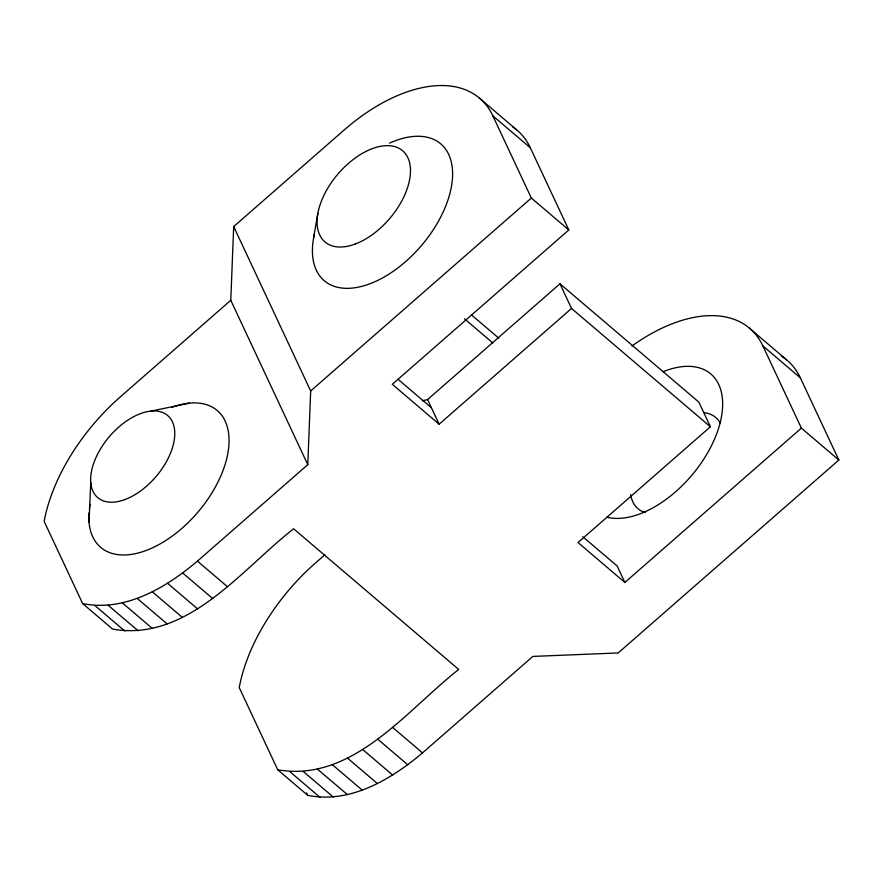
<?xml version="1.0" encoding="UTF-8"?>
<svg xmlns="http://www.w3.org/2000/svg" width="883" height="883" viewBox="0 0 883 883"><rect width="100%" height="100%" fill="white"/><g stroke="black" fill="none" stroke-linecap="round" stroke-linejoin="round"><path stroke-width="1.32" d="M230.772 300.286L120.452 396.754A149.768 85.342 -49.6 0 0 44.15 521.378L82.649 603.575C125.243 612.206 166.125 587.537 197.45 561.124L307.781 464.668L230.772 300.286L233.686 226.578L344.017 130.11A149.768 85.342 -49.6 0 1 492.846 115.839L530.319 147.77L568.818 229.966L392.295 384.304L439.138 424.215L571.533 308.454L559.977 283.796L427.582 399.558L422.372 400.761M307.781 464.668L310.684 390.959L233.686 226.578M89.028 522.085L90.761 482.471M313.631 237.77L317.858 213.322M310.684 390.959L531.345 198.035L492.846 115.839M82.649 603.575L112.627 629.115C187.682 642.206 242.141 568.84 293.62 528.796L458.73 669.469C407.251 709.513 352.781 782.879 277.737 769.788L239.238 687.592A149.768 85.342 -49.6 0 1 315.529 562.957L324.878 554.789M559.977 283.796L698.85 402.118L710.396 426.776L578.012 542.537L624.855 582.449L801.378 428.1L762.879 345.915A149.768 85.342 -49.6 0 0 631.985 345.959M277.737 769.788L307.714 795.329C350.308 803.971 391.18 779.292 422.516 752.89L532.835 656.422L618.188 652.956L838.85 460.032L800.351 377.847A149.768 85.342 -49.6 0 0 781.587 356.202M151.004 411.114L189.426 403.145M582.791 536.721L617.129 565.959L624.855 582.449M479.116 97.858L516.588 129.79M749.148 327.924L786.621 359.856M762.879 345.915L800.351 377.847M531.345 198.035L568.818 229.966M801.378 428.1L838.85 460.032M571.533 308.454L710.396 426.776M471.445 314.878L498.685 338.079M464.48 318.818L492.758 342.913M398.112 379.359L431.434 407.769M197.45 561.124L227.428 586.676M392.527 727.338L422.516 752.89M182.715 573.012L212.693 598.564M377.803 739.226L407.78 764.777M167.582 583.299L197.56 608.84M362.67 749.512L392.648 775.053M152.295 591.787L182.273 617.327M347.383 758L377.361 783.541M137.13 598.354L167.108 623.895M332.207 764.557L362.185 790.108M122.329 602.868L152.306 628.409M317.416 769.082L347.394 794.623M108.156 605.263L138.134 630.804M303.244 771.477L333.222 797.018M94.856 605.506L124.834 631.047M289.944 771.72L319.922 797.261M427.582 399.558L439.138 424.215M306.544 792.835L307.714 795.329M512.604 126.81A149.768 85.342 -49.6 0 1 530.319 147.77M172.042 407.295A89.867 51.203 -49.6 0 1 228.3 450.606A89.867 51.203 -49.6 0 1 151.434 548.299A89.867 51.203 -49.6 0 1 88.995 512.846M89.404 508.663A89.867 51.203 -49.6 0 1 90.066 504.403M663.243 371.655A89.867 51.203 -49.6 0 1 716.212 435.01A89.867 51.203 -49.6 0 1 606.764 517.162M645.098 512.604A59.912 34.139 -49.6 0 1 630.617 494.546M703.817 412.615A59.912 34.139 -49.6 0 1 720.429 423.354M389.569 143.145A89.867 51.203 -49.6 0 1 451.864 183.951A89.867 51.203 -49.6 0 1 369.028 284.094A89.867 51.203 -49.6 0 1 314.414 234.006M124.856 499.579A53.918 30.717 -49.6 0 0 172.428 421.864A53.918 30.717 -49.6 0 0 100.85 448.332A53.918 30.717 -49.6 0 0 124.856 499.579M355.043 244.105A59.912 34.139 -49.6 0 0 407.902 157.759A59.912 34.139 -49.6 0 0 328.377 187.163A59.912 34.139 -49.6 0 0 355.043 244.105"/></g></svg>
